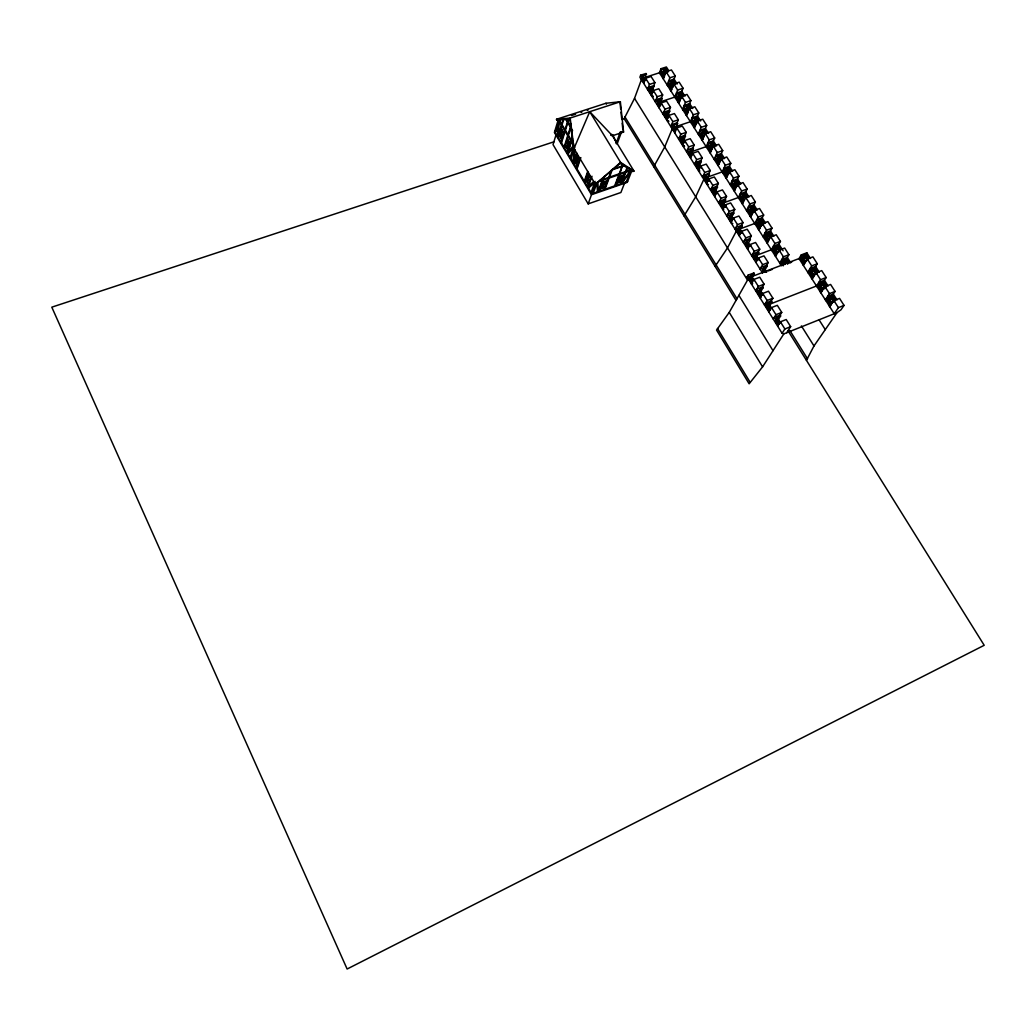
<?xml version="1.0" encoding="UTF-8"?>
<svg xmlns="http://www.w3.org/2000/svg" width="1036" height="1036" viewBox="0 0 1036 1036"><rect width="100%" height="100%" fill="white"/><g stroke="black" fill="none" stroke-linecap="round" stroke-linejoin="round"><path stroke-width="1.5" d="M668 72.093L665.889 68.777L661.473 69.451L659.906 73.53L662.988 71.652L664.426 73.919M775.148 320.642L777.557 324.864M557.51 136.195L558.521 122.559M558.262 135.237L559.285 121.562M572.986 162.186L574.151 148.679M573.776 161.266L574.812 149.236M822.157 282.18L819.839 285.742C821.949 283.747 825.562 286.053 824.669 288.798L826.43 286.13L825.278 283.32L822.701 282.025L819.359 283.268L817.054 286.83L820.421 284.848L823.231 289.329M826.43 286.13L822.688 288.461L820.357 292.01M817.443 272.882C818.323 269.205 813.26 266.64 810.553 269.477L808.287 273.077L811.641 271.108L814.4 275.498M769.916 310.23L765.513 303.172L771.276 300.932L771.82 301.813C766.808 301.411 767.223 307.433 771.056 308.327M780.6 250.311C781.507 246.736 776.547 244.302 773.918 247.008L771.859 250.595L775.109 248.666L777.466 252.395M755.568 210.852C756.474 207.304 751.54 204.973 748.95 207.589L747.008 211.292L750.219 209.376L752.537 213.027M555.425 132.712L558.987 121.057M556.086 134.641L553.03 144.613L588.189 203.872L620.901 192.502L624.617 182.932M739.147 184.978C740.067 181.455 735.146 179.189 732.582 181.74L730.704 185.509L733.889 183.605L736.182 187.205M557.808 136.713L561.395 125.084M561.693 124.1L563.157 119.373L569.01 118.829L565.41 130.316M558.171 137.322L561.758 125.693M562.069 124.721L563.739 119.308M560.359 136.61L561.188 133.955L559.893 131.779M562.159 130.808L561.331 133.489L560.036 131.313M560.709 137.205L561.538 134.538L562.846 136.726M562.522 131.404L561.68 134.084L562.988 136.26M561.111 142.256L564.737 130.666M565.047 129.681L568.427 118.881M561.473 142.864L565.112 131.287M564.05 147.19L567.715 135.638M568.026 134.667L571.302 124.359M564.426 147.811L568.091 136.273M568.401 135.289L570.953 127.234M566.627 147.125L567.482 144.483L566.174 142.295M568.479 141.362L567.624 144.03L566.316 141.841M566.99 147.721L567.832 145.079L569.14 147.267M568.829 141.971L567.987 144.626L569.295 146.814M714.918 146.788C715.85 143.305 710.942 141.129 708.417 143.577L706.656 147.462L709.802 145.558L712.043 149.093M707.446 181.779L703.418 175.343L708.922 173.413L709.427 174.216C704.26 173.595 705.231 180.057 709.181 180.122M567.378 152.758L571.082 141.259M571.393 140.287L572.248 137.62M567.741 153.38L571.458 141.88M571.768 140.922L572.519 138.578M699.404 168.933L695.389 162.535L700.893 160.632L701.385 161.435C696.244 160.787 697.189 167.223 701.126 167.301M570.15 157.42L573.892 145.959M570.888 158.663L574.643 147.203L573.426 147.617L569.865 119.036L557.031 120.202L556.487 119.295L605.93 103.276L620.37 101.735L623.568 132.038L612.431 135.742L589.73 111.694L573.97 148.536L570.176 118.039L620.37 101.735M573.296 162.704L576.586 152.758M573.672 163.325L576.663 154.312L579.668 159.337L576.638 168.324M575.925 162.704L576.793 160.088L575.472 157.886M577.816 157.006L576.948 159.635L575.627 157.42M576.275 163.299L577.156 160.684L578.464 162.898M578.179 157.601L577.298 160.23L578.619 162.445M577.013 168.946L580.846 157.576M675.55 130.899L671.626 124.631L677.104 122.792L677.583 123.569C672.493 122.883 673.374 129.241 677.285 129.306M584.304 181.171L587.723 171.354M584.68 181.805L587.775 172.908L590.805 177.985L587.684 186.843M659.906 105.944L656.034 99.754L661.486 97.967L661.978 98.744C656.915 98.006 657.743 104.325 661.641 104.39M586.972 181.235L587.878 178.658L586.544 176.431M588.94 175.615L588.034 178.205L586.713 175.978M587.334 181.844L588.241 179.267L589.575 181.494M589.316 176.224L588.396 178.814L589.73 181.041M588.059 187.477L592.022 176.262M610.683 135.224L611.033 134.253M591.064 192.528L595.078 181.365M611.745 135.638L612.677 134.563L616.381 142.683M588.189 203.872L595.337 184.032M593.214 193.318L596.943 182.996L597.474 191.841M641.867 78.412L634.524 98.355L624.164 118.674L736.078 300.453M598.07 191.634L602.149 180.471M646.568 74.229L643.045 75.654L643.356 77.998L645.052 78.296L646.088 73.465L640.636 75.201L639.885 77.247L762.625 273.167M620.37 131.779L616.07 143.525L617.43 143.072L616.679 141.841M598.756 191.401L602.848 180.238M603.198 179.293L604.299 176.275M617.08 144.017L621.652 131.585M602.214 187.788L603.159 185.224L600.712 186.066M604.273 182.206L603.328 184.784L600.88 185.625M643.835 75.097L642.708 78.153L644.068 77.713L645.506 80.005M602.874 187.555L603.82 185.004L606.267 184.162M604.946 181.973L603.988 184.55L606.436 183.709M644.068 77.713L643.693 78.736L646.192 79.785M604.286 189.484L608.443 178.321M608.792 177.376L611.512 170.046M643.719 83.346L645.609 78.244L651.074 76.496L654.933 82.621L652.227 89.718L652.706 90.482L653.768 85.677L648.316 87.438L652.162 93.59M604.985 189.251L609.142 178.075M609.492 177.13L612.393 169.334L622.209 165.98M654.933 82.621L649.455 84.395L647.552 89.472L649.507 90.598M573.426 147.617L595.389 184.33L620.175 163.351L620.551 162.38L589.73 111.694M649.883 90.119L651.061 87.529L654.247 86.441M651.514 87.322L650.362 90.365L651.722 89.925L653.172 92.217M614.62 185.923L618.88 174.734M619.23 173.789L622.843 164.297L619.929 173.556M651.346 90.922L651.722 89.925M615.306 185.677L619.567 174.501M650.984 94.172L651.061 87.529M644.573 77.545L659.427 72.779L660.994 68.7L666.381 66.977L668.686 70.603M660.437 100.647L662.677 94.936L658.792 88.772L653.327 90.546L651.398 95.61L653.34 96.724L652.486 95.713M618.79 182.077L619.774 179.513L617.339 180.342M620.927 176.483L619.942 179.06L617.521 179.901M619.45 181.844L620.434 179.28L622.856 178.451M621.6 176.249L620.603 178.827L623.024 177.998M664.167 68.596L662.6 72.662L664.711 71.834L666.485 72.883M663.247 72.196L664.685 68.48M620.797 183.786L625.109 172.598M625.472 171.652L627.22 167.12M663.972 71.911L665.267 68.544M621.483 183.553L625.809 172.352M626.171 171.419L627.699 167.444L630.03 168.946M664.711 71.834L665.889 68.777M665.41 71.989L666.511 69.153M663.26 78.827L666.018 71.691L671.432 69.956L675.304 76.042L673.788 79.863M666.018 72.352L667.054 69.658M655.257 101.761L657.212 96.724L662.677 94.936M626.275 181.896L630.639 170.694M657.588 102.409L658.456 100.207M657.834 102.279L658.779 99.844M659.246 99.637L658.067 102.642L659.427 102.201L660.877 104.507M612.431 135.742L633.98 171.082L632.789 171.484L632.025 170.228L627.272 182.349L591.491 194.716L554.402 132.453L558.249 119.813L559.09 119.736L573.737 144.224M658.197 105.827L658.766 102.59M659.427 102.201L659.038 103.199L660.398 102.745L661.978 98.744M667.093 84.9L669.891 77.791L675.304 76.042M675.718 84.266L673.607 80.912L669.165 81.611L667.572 85.651L670.668 83.774L672.843 87.205M659.116 107.951L661.097 102.927L666.575 101.127L670.486 107.343L667.663 114.323L668.142 115.1L666.783 115.553L667.184 114.556L668.647 116.887M670.266 84.784L671.872 80.743M672.39 80.627L670.927 84.304L673.711 84.473M671.652 84.033L672.973 80.691M672.39 83.955L673.607 80.912M670.46 90.223L672.066 86.195L672.558 86.959M673.102 84.11L674.216 81.3M670.952 90.987L674.773 81.805M674.19 85.017L675.226 82.401M670.486 107.343L665.008 109.156L663.001 114.141L664.944 115.229M665.591 114.646L666.562 112.238L669.761 111.124L669.269 110.347L663.804 112.147L667.702 118.376M667.029 112.017L665.824 115.009L667.184 114.556M677.661 90.054L673.763 83.916L679.176 82.155L683.074 88.28L677.661 90.054L674.812 97.099L659.919 101.981L661.551 104.584M668.142 115.1L669.761 111.124M683.488 95.921L680.73 92.903L676.922 93.849L675.291 97.863L678.399 95.972L680.574 99.417M676.612 123.97L678.334 119.813L674.41 113.572L668.919 115.384L666.899 120.37L668.829 121.432L668.337 120.655M679.629 92.968L677.984 96.983L680.833 96.322L682.232 97.915M678.645 96.503L680.134 92.852M679.383 96.218L680.73 92.903M681.015 93.331L683.074 88.28M680.121 96.154L681.364 93.136M682.543 97.565L679.836 98.459L678.204 102.46L679.551 102.007M680.833 96.322L681.973 93.525M678.684 103.224L681.558 96.206L686.985 94.431L690.908 100.596L689.328 104.338M681.442 96.685L682.53 94.043M681.921 97.229L682.996 94.639M653.729 166.692L664.736 146.944L672.727 127.661M670.81 126.599L672.856 121.652L678.334 119.813M673.154 127.247L674.06 125.071M673.4 127.091L674.384 124.708M674.85 124.488L673.62 127.454L674.993 126.988L676.456 129.332M673.776 130.691L674.384 127.493M674.993 126.988L674.578 127.972L675.938 127.519L677.583 123.569M682.569 109.376L685.482 102.383L690.908 100.596M691.31 108.236L688.539 105.206L684.718 106.164L683.061 110.14L686.169 108.249L688.37 111.72M674.734 132.867L676.793 127.933L682.284 126.081L686.246 132.375L683.294 139.238M687.425 105.271L685.754 109.246L687.904 108.43L689.717 109.518L690.805 106.941M686.415 108.767L687.943 105.154M687.153 108.495L688.539 105.206M687.904 108.43L689.16 105.439M688.616 108.599L689.782 105.827M686.467 115.54L690.339 106.345M686.246 132.375L680.743 134.227L678.658 139.148L680.574 140.171M681.015 139.782L682.271 137.257L685.469 136.117L684.977 135.327L679.499 137.179L683.449 143.486M682.737 137.037L681.481 139.977L682.841 139.51L684.317 141.867M682.841 139.51L682.426 140.482L683.786 140.028L685.469 136.117M693.356 114.802L689.406 108.586L694.832 106.773L698.782 112.989L693.356 114.802L690.377 121.73L675.459 126.742L677.117 129.383M682.141 143.913L682.271 137.257M699.183 120.629L696.386 117.586L692.566 118.557L690.87 122.507L694.003 120.616L696.205 124.1M691.763 150.531L694.198 145.014L690.209 138.682L684.718 140.546L682.607 145.441L684.511 146.452L684.019 145.662M695.273 117.651L693.576 121.6L696.451 120.953L697.875 122.585M694.237 121.121L695.791 117.534M694.975 120.849L696.386 117.586M697.176 116.705L698.782 112.989M695.739 120.785L697.021 117.819M696.451 120.953L697.642 118.208M698.238 122.313L695.519 123.219L693.822 127.156L695.169 126.703M697.073 121.329L698.199 118.726M694.301 127.933L697.306 121.031L702.745 119.205L706.707 125.447L705.076 129.137M697.565 121.885L698.665 119.334M686.57 151.761L688.694 146.892L694.198 145.014M690.598 157.161L688.746 154.597L690.662 149.676L693.408 148.731L692.903 147.941L687.412 149.819L691.4 156.164M689.108 155.219L690.662 149.676M698.238 134.162L701.281 127.286L706.707 125.447M692.242 154.481L690.753 152.111L690.326 153.082L691.685 152.603L693.408 148.731M707.096 133.113L704.299 130.044L700.465 131.028L698.743 134.939L701.877 133.048L704.104 136.558M690.546 158.107L692.695 153.263L698.199 151.36L702.201 157.731L699.753 163.131M703.185 130.109L701.437 134.02L703.612 133.23L705.451 134.33L706.591 131.805M702.11 133.553L703.703 129.992M702.861 133.281L704.299 130.044M703.612 133.23L704.933 130.277M704.338 133.398L705.555 130.678M704.959 133.773L706.112 131.196M702.188 140.404L705.257 133.566L710.696 131.714L714.698 138.008L713.014 141.66M694.521 164.465L696.697 159.635L702.201 157.731M696.891 165.1L697.85 162.989M697.124 164.931L698.173 162.6M698.64 162.38L697.332 165.268L698.704 164.789L700.207 167.184M714.698 138.008L709.246 139.86L706.151 146.672L691.193 151.813L692.877 154.493M701.385 161.435L699.637 165.268L698.264 165.747M711.136 142.644L709.362 146.529L711.551 145.739L713.39 146.853L714.555 144.354M698.523 170.849L700.725 166.045L706.228 164.128L710.269 170.539L708.391 174.553M710.036 146.063L711.654 142.528M710.787 145.791L712.25 142.592M711.551 145.739L712.885 142.826M712.276 145.908L713.506 143.214M709.634 152.175L711.408 148.316L711.913 149.106M712.897 146.296L714.076 143.732M710.126 152.965L713.26 146.18L718.699 144.315L722.727 150.634L720.447 155.465M684.032 215.915L695.713 196.788L704.402 178.179M702.537 177.247L704.752 172.468L710.269 170.539M704.907 177.881L705.879 175.783M707.096 183.204L704.48 179.565L706.215 175.395M706.669 175.175L704.48 179.565M714.115 159.272L717.275 152.525L722.727 150.634M723.102 158.922L720.901 155.439L716.42 156.216L714.62 160.062L717.78 158.158L719.282 160.528M708.974 181.158L706.707 177.557L706.267 178.503L707.64 178.024L709.427 174.216M719.139 155.27L717.326 159.117L720.266 158.508L721.703 160.179M706.578 182.686L707.925 179.837M718.013 158.65L719.657 155.154M717.339 193.473L715.19 190.041L718.375 183.424L714.322 176.975L708.792 178.917L706.552 183.67L708.417 184.589M718.764 158.378L720.253 155.206M719.528 158.34L720.901 155.439M720.266 158.508L721.522 155.84M722.157 160.023L719.437 160.981L717.624 164.815L718.971 164.335M720.901 158.897L722.092 156.358M718.116 165.605L721.302 158.884L726.767 156.98L730.807 163.351L729.059 166.938M721.393 159.466L722.571 156.98M718.375 183.424L712.859 185.379L710.592 190.119L712.444 191.025M713.195 190.572L714.296 188.28L717.508 187.089L717.003 186.273L711.499 188.228L715.552 194.703M730.807 163.351L725.355 165.255L722.131 171.95L707.135 177.221L709.142 180.419M714.918 193.305L713.403 190.883L714.762 188.06M713.157 193.615L714.296 188.28M731.183 171.639L728.955 168.143L724.475 168.933L722.636 172.74L725.809 170.836L728.075 174.424M715.837 193.758L714.322 191.336L714.775 190.404L716.29 192.813M717.508 187.089L715.695 190.857L714.322 191.336M725.355 171.795L727.194 167.974M727.712 167.858L726.042 171.328L728.943 171.587L729.875 173.672M714.646 196.581L716.938 191.867L722.455 189.912L726.547 196.4L724.591 200.336M726.793 171.057L728.321 167.91M727.57 171.018L728.955 168.143M728.295 171.186L729.59 168.544M730.238 172.766L727.505 173.724L725.653 177.519L727.013 177.039L723.996 172.261M728.943 171.587L730.16 169.075M726.158 178.321L729.409 171.665L734.874 169.736L738.953 176.146L737.166 179.707M729.435 172.157L730.639 169.697M729.758 172.87L730.976 170.357M726.547 196.4L721.017 198.381L718.712 203.069L720.538 203.95M730.199 184.706L733.488 178.075L738.953 176.146M721.315 203.509L722.429 201.256L725.653 200.039L725.148 199.223L719.632 201.204L723.711 207.718M722.895 201.023L721.509 203.82L722.882 203.328L725.174 206.98M722.882 203.328L722.429 204.26L723.801 203.768L725.653 200.039M735.301 180.769L733.423 184.537L736.389 183.955L737.852 185.651M734.11 184.071L735.832 180.64M734.874 183.812L736.428 180.691M722.791 209.583L725.122 204.921L730.652 202.926L734.77 209.466L732.076 214.724M735.651 183.773L737.075 180.937M736.389 183.955L737.71 181.326M738.357 185.586L735.638 186.558L733.747 190.313L735.107 189.834L732.063 185.03M737.036 184.356L738.279 181.857M734.252 191.116L737.567 184.525L743.032 182.582L747.137 189.031L744.716 193.732M737.528 184.926L738.759 182.491M806.448 360.347L813.985 345.972L837.01 312.626L841.012 309.777L844.042 305.4L839.548 298.394L833.928 300.621L838.422 307.64L834.213 313.74L799.028 258.573L801.255 254.921L806.837 252.797L810.476 258.482M726.871 216.11L729.227 211.474L734.77 209.466M747.137 189.031L741.672 190.987L738.318 197.552L723.283 202.952L725.744 206.863M747.487 197.345L745.234 193.797L740.74 194.613L738.836 198.355L742.035 196.439L744.327 200.077M731.934 220.823L727.816 214.258L733.333 212.25L733.851 213.066L731.092 214.076L729.681 216.848L731.053 216.343L732.594 218.803M731.053 216.343L730.574 217.262L731.96 216.77L733.851 213.066M743.472 193.641L741.556 197.371L744.534 196.801L746.011 198.511L747.28 196.05M742.242 196.918L743.99 193.512M730.963 221.6L730.432 220.979L731.753 218.428L730.134 215.229L731.092 214.076M743.006 196.646L744.599 193.564M743.796 196.62L745.234 193.797M741.012 226.457L743.045 222.611L738.901 216.032L733.358 218.039L730.976 222.662L732.789 223.491M744.534 196.801L745.868 194.198M741.893 203.198L743.809 199.469L744.327 200.285M745.182 197.203L746.451 194.742M742.398 204.001L746.93 195.364M715.112 266.394L727.505 247.915L736.894 230.044M735.094 229.228L737.502 224.644L743.045 222.611M746.49 210.476L749.909 203.975L755.386 201.994L751.255 195.506L745.778 197.475L749.909 203.975M740.196 234.006L736.052 227.402L741.582 225.369L742.1 226.198L739.341 227.208L737.891 229.953L739.277 229.448L741.595 233.152M739.199 234.745L737.684 232.763L739.277 229.448M751.683 206.591L749.727 210.295L752.732 209.725L754.337 212.263L755.71 209.699M750.427 209.829L752.214 206.462M742.1 226.198L740.17 229.85L738.785 230.355M751.191 209.57L752.809 206.514M753.535 205.491L755.386 201.994M751.981 209.544L753.457 206.76M752.732 209.725L754.091 207.161M739.225 235.832L741.659 231.261L747.202 229.215L751.372 235.845L749.3 239.653M754.778 211.474L752.045 212.471L750.09 216.161L751.45 215.656L748.368 210.787M753.379 210.14L754.674 207.692M750.595 216.977L755.166 208.327M754.208 211.448L755.516 209.013M743.369 242.45L745.829 237.904L751.372 235.845M758.197 217.055L754.04 210.502L759.53 208.508L763.674 215.048L758.197 217.055L754.726 223.491L739.652 229.034L742.139 232.996M763.532 224.32C765.5 220.927 759.828 217.677 757.225 220.642L755.231 224.307L758.456 222.39L760.787 226.068M748.523 247.28L744.353 240.637L749.883 238.578L750.401 239.407L747.642 240.43L746.166 243.149L747.552 242.631L749.883 246.361M759.958 219.632L757.963 223.297L760.981 222.753L762.6 225.291L763.998 222.753M758.663 222.844L760.476 219.502M759.44 222.585L761.084 219.554M750.401 239.407L748.432 243.02L747.06 243.538M761.162 219.658L763.674 215.048M760.23 222.546L761.732 219.8M760.981 222.753L762.379 220.202M747.526 249.08L750.012 244.561L755.555 242.489L759.764 249.171L757.64 252.939M758.339 229.202L760.333 225.563L763.066 224.553M761.641 223.154L762.962 220.746M762.146 223.75L763.441 221.38M758.857 230.031L762.366 223.621L767.844 221.6L772.04 228.179L770.111 231.598M762.47 224.475L763.804 222.067M751.709 255.75L754.208 251.256L759.764 249.171M763.001 236.584L766.549 230.212L772.04 228.179M772.351 236.532L770.059 232.919L765.539 233.786L763.519 237.412L766.757 235.483L769.1 239.186M756.902 260.645L752.706 253.949L758.235 251.865L758.766 252.706L755.995 253.742L754.493 256.436L755.879 255.905L758.222 259.66M768.285 232.763L766.251 236.389L769.282 235.845L770.784 237.594L772.144 235.211M755.879 255.905L755.373 256.798L756.759 256.281L758.766 252.706M766.951 235.923L768.803 232.634M767.728 235.677L769.411 232.686M768.531 235.651L770.059 232.919M769.282 235.845L770.706 233.333M748.134 279.047L729.24 312.38L716.562 330.083L749.132 383.799L762.587 366.848L783.863 333.864L837.01 312.626M783.863 333.864L782.089 333.294L747.06 276.975L748.083 275.162L753.832 272.973L754.363 273.841L752.304 277.467L750.88 278.011L751.385 277.104L753.004 279.707M766.64 242.346L768.673 238.733L769.204 239.562M769.942 236.26L771.289 233.877M755.892 262.432L758.417 257.951L763.972 255.866L768.194 262.574L766.044 266.304M767.158 243.162L771.781 234.512M749.546 277.596L751.009 275.188L754.363 273.841M751.501 274.941L749.96 277.648L751.385 277.104M752.447 275.395L753.832 272.973M751.385 283.929L753.975 279.409L759.738 277.208L764.115 284.201L761.9 287.969M760.087 269.127L762.638 264.685L768.194 262.574M774.954 243.473L770.745 236.83L776.236 234.784L780.445 241.414L774.954 243.473L771.341 249.767L756.228 255.452L759.103 260.023M764.451 272.326L762.872 269.8L764.413 267.146L767.184 266.097L766.653 265.255L761.11 267.366L763.636 271.406M776.663 245.972L774.591 249.559L777.647 249.041L779.279 251.619M775.304 249.106L777.181 245.843M765.837 271.795L764.257 269.269L763.752 270.163L765.125 269.632L767.184 266.097M776.081 248.86L777.79 245.895M778.489 244.794L780.445 241.414M776.883 248.834L778.45 246.128M777.647 249.041L779.098 246.542M778.308 249.456L779.681 247.086M779.823 250.958L777.078 251.994L774.993 255.568L776.365 255.05L773.219 250.077M778.826 250.052L780.173 247.733M775.524 256.397L779.176 250.129L784.666 248.057L788.914 254.726L786.92 258.068M755.723 290.909L758.352 286.415L764.115 284.201M779.163 250.79L780.535 248.433M761.136 296.128L756.772 289.122L762.522 286.907L763.066 287.775L760.191 288.889L758.624 291.569L760.048 291.012L762.496 294.949M760.048 291.012L759.53 291.906L760.955 291.349L763.066 287.775M779.72 263.04L783.41 256.811L788.914 254.726M760.087 297.915L762.729 293.447L768.492 291.22L772.895 298.251L770.642 301.981M789.186 262.445L786.233 259.194L782.348 260.321L780.25 263.869L783.514 261.94L785.094 264.439M785.094 259.285L782.983 262.833L785.301 262.108L787.256 263.338L788.629 261.046M783.695 262.367L785.625 259.142M784.485 262.121L786.233 259.194M785.301 262.108L786.894 259.44M786.065 262.315L787.541 259.842M786.725 262.73L788.124 260.399M787.58 264.076L788.992 261.745M772.895 298.251L767.132 300.505L764.451 304.947L766.264 305.581M766.951 305.555L768.129 303.613M767.171 305.322L768.945 302.926M770.421 307.653L768.777 305.024L768.246 305.905L769.67 305.348L771.82 301.813M808.339 259.596C810.307 256.073 804.506 252.654 801.799 255.775L799.572 259.427L802.913 257.446L805.62 261.758M768.841 311.991L771.535 307.588L777.311 305.322L781.74 312.419L779.435 316.097M804.596 254.714L802.356 258.365L805.516 257.822L807.212 260.476M803.094 257.886L805.127 254.571M803.897 257.64L806.837 252.797M804.739 257.614L806.422 254.869M805.516 257.822L807.083 255.296M806.215 258.262L807.692 255.853M802.835 264.53L805.076 260.904L807.873 259.829M806.746 258.87L808.197 256.514M803.379 265.384L807.316 259.013L812.91 256.876L817.313 263.74L812.625 271.29L811.071 272.002L813.351 268.402M807.096 259.635L808.572 257.239M773.245 319.075L775.964 314.685L781.74 312.419M778.761 324.436L774.332 317.327L780.095 315.048L780.639 315.941L777.764 317.068L776.132 319.697L777.57 319.127L780.043 323.102M777.57 319.127L777.013 319.994L778.45 319.425L780.639 315.941M775.977 322.792L777.388 320.538L776.78 318.35L777.764 317.068M807.73 272.222L811.706 265.889L817.313 263.74M811.81 271.536L813.882 268.259M777.66 326.172L780.406 321.82L786.194 319.528L790.649 326.664L786.738 332.711M812.625 271.29L815.177 268.557M813.467 271.264L814.257 271.484L815.85 268.971M817.559 271.652L815.967 274.151L814.943 271.911L816.459 269.541M815.487 272.546L816.977 270.215M812.107 279.085L817.352 270.927M782.089 333.294L784.874 328.969L790.649 326.664M820.551 279.707L816.122 272.792L821.729 270.616L826.158 277.531L820.551 279.707L816.497 285.975L769.126 304.467L771.639 308.495M820.59 285.276L822.701 282.025M821.406 285.029L823.322 282.077M823.97 280.885L826.158 277.531M822.247 285.017L823.996 282.336M823.05 285.237L824.669 282.75M823.75 285.677L825.278 283.32M824.293 286.299L825.796 283.993M820.9 292.877L826.184 284.719M824.773 287.917L826.391 285.457M825.329 299.805L829.447 293.628L835.068 291.414L830.613 284.46L824.993 286.661L829.447 293.628M834.848 301.023C836.803 297.461 830.989 293.926 828.23 297.151L825.886 300.673L829.266 298.692L832.141 303.263M831.04 296.05L828.67 299.572L831.895 299.08L833.63 301.787L835.288 299.339M829.422 299.106L831.571 295.907M832.089 295.843L835.068 291.414M830.25 298.86L832.206 295.959M831.092 298.847L832.879 296.205M831.895 299.08L833.553 296.633M832.607 299.521L834.174 297.202M833.151 300.155L834.692 297.876M829.758 306.76L835.068 298.614M621.807 182.724L630.276 170.823M621.846 183.424L630.315 171.536M751.009 275.188L751.087 278.321L753.56 280.251M568.207 151.929L573.581 145.441L558.249 119.813L557.031 120.202M568.052 153.898L573.4 147.436M722.429 201.256C720.849 203.25 723.659 206.591 725.964 205.905M666.562 112.238L666.549 114.996L668.829 116.744M588.552 186.066L593.667 181.598M595.389 184.33L620.551 162.38L633.98 171.082M588.435 188.125L594.56 182.802M757.795 292.385L757.769 293.305M753.703 257.239L753.664 258.068M745.389 243.965L746.438 246.672M737.114 230.769L737.684 232.763M817.119 273.31L813.843 274.631L811.564 278.231L812.962 277.687L809.673 272.546M760.191 288.889C757.692 290.43 760.528 294.405 762.923 294.289M764.413 267.146L763.674 269.71L765.772 272.041M755.995 253.742C753.573 255.206 756.332 259.013 758.611 258.896M747.642 240.43C745.091 241.971 748.329 246.283 750.763 245.415M728.904 217.664L728.839 218.428M739.341 227.208C736.777 228.736 740.015 233.022 742.449 232.155M838.422 307.64L844.042 305.4M834.381 301.282L831.571 302.395L829.201 305.892L830.6 305.335L827.285 300.129M767.339 305.581L768.777 305.024M768.272 270.914L772.442 269.321M787.658 263.507L791.789 261.94M762.872 269.8L764.257 269.269M799.028 258.573L751.76 276.599L754.247 280.575M713.403 190.883L714.775 190.404M705.335 178.037L706.707 177.557M599.766 188.63L605.322 186.713M616.368 182.906L621.872 181.015M599.598 189.096L605.154 187.179M616.187 183.372L621.691 181.468M627.635 181.417L591.815 193.797L554.7 131.494L556.073 131.041M599.948 180.406L631.196 169.697M597.241 182.155L632.025 170.228M601.994 182.582L607.562 180.665M618.673 176.845L624.203 174.942M690.753 152.111L689.38 152.577L690.87 154.96M601.812 183.048L607.394 181.132M618.492 177.311L624.022 175.421M622.908 165.747L624.76 165.527L622.727 166.226M612.211 169.813L622.027 166.459M554.092 141.751L51.8 307.174L347.125 969.023L984.2 645.298L787.93 330.665M621.73 119.464L624.734 118.48M571.458 115.527L575.602 114.193M581.131 112.393L581.818 112.173M587.321 110.386L588.008 110.166M664.128 77.635L662.781 78.076L664.348 74.009L664.827 74.76M781.092 322.403L779.202 322.248L777.388 320.538M734.174 218.984L731.753 218.428M672.895 128.296L673.335 130.031M657.355 103.496L657.756 105.18M556.487 119.295L570.176 118.039M717.275 193.046L713.985 190.494M685.172 141.893L682.737 140.676M653.302 91.984L651.489 90.857M692.514 154.493L690.209 152.719M747.06 276.975L748.911 277.687M752.68 283.76L749.093 279.37M699.896 171.005L699.067 170.396M814.257 271.484L814.943 271.911M620.175 163.351L632.789 171.484M760.994 297.526L759.466 296.037M748.445 248.834L746.956 247.358M723.737 209.427L720.667 205.387M769.282 311.227L767.663 309.375M643.835 82.543L642.035 80.044M666.459 118.881L664.944 116.459M713.61 194.289L714.128 194.962M730.432 220.979L729.085 218.984M650.478 93.512L649.481 91.777M681.636 143.253L680.613 141.466M697.526 168.596L696.373 166.382M754.778 259.997L753.936 258.637M758.922 295.325L758.041 293.913M819.256 272.183L815.591 266.459L809.997 268.622L810.553 269.477M828.101 285.988L824.41 280.225L818.803 282.401L819.359 283.268M836.997 299.883L833.281 294.082L827.673 296.283L828.23 297.151M807.316 259.013L811.706 265.889M801.255 254.921L801.799 255.775M828.424 299.184L831.001 303.211M801.514 257.977L804.778 263.092M810.243 271.639L813.532 276.793M819.023 285.392L822.338 290.585M827.868 299.249L831.196 304.467M800.957 258.896L804.221 263.999M818.453 286.286L821.755 291.466M677.181 83.981L674.086 79.099L668.686 80.847L669.165 81.611M684.951 96.218L681.843 91.31L676.43 93.085L676.922 93.849M692.773 108.534L689.639 103.6L684.226 105.387L684.718 106.164M700.647 120.94L697.487 115.967L692.074 117.78L692.566 118.557M708.572 133.411L705.399 128.412L699.973 130.251L700.465 131.028M716.549 145.972L713.351 140.935L707.925 142.8L708.417 143.577M724.578 158.612L721.354 153.535L715.915 155.426L716.42 156.216M732.646 171.328L729.409 166.226L723.97 168.143L724.475 168.933M740.779 184.136L737.515 178.995L732.076 180.937L732.582 181.74M748.963 197.021L745.687 191.854L740.222 193.81L740.74 194.613M757.199 209.997L753.897 204.791L748.432 206.773L748.95 207.589M765.5 223.051L762.172 217.819L756.707 219.826L757.225 220.642M773.84 236.195L770.499 230.924L765.021 232.958L765.539 233.786M783.087 250.751L778.878 244.12L773.4 246.179L773.918 247.008M790.701 262.743L787.308 257.407L781.817 259.492L782.348 260.321M666.018 71.691L669.891 77.791M681.558 96.206L685.482 102.383M697.306 121.031L701.281 127.286M705.257 133.566L709.246 139.86M713.26 146.18L717.275 152.525M721.302 158.884L725.355 165.255M729.409 171.665L733.488 178.075M737.567 184.525L741.672 190.987M762.366 223.621L766.549 230.212M779.176 250.129L783.41 256.811M660.994 68.7L661.473 69.451M679.836 98.459L680.328 99.223M688.15 111.577L687.658 110.8L685.987 114.763L687.334 114.323L684.407 109.699M695.519 123.219L696.011 124.009M703.936 136.506L703.444 135.729L701.696 139.627L703.055 139.161L700.09 134.486M719.437 160.981L719.942 161.771M727.505 173.724L728.01 174.527M735.638 186.558L736.143 187.361M752.045 212.471L752.563 213.286M760.333 225.563L760.851 226.379M777.078 251.994L777.596 252.823M819.256 320.124L825.278 329.629M661.641 72.08L664.516 76.625M669.321 84.214L671.496 87.633M677.052 96.413L679.953 101.01M684.822 108.702L687.749 113.325M692.644 121.07L695.596 125.719M700.517 133.502L702.745 137.024M708.443 146.024L711.434 150.751L710.994 151.709L708.002 146.995M716.42 158.637L719.424 163.377M724.449 171.316L727.479 176.094M732.53 184.084L734.822 187.697M740.662 196.931L742.967 200.57M748.86 209.868L751.942 214.737M757.096 222.882L760.204 227.791M765.397 235.988L768.518 240.935M773.737 249.184L776.093 252.913M782.141 262.471L783.734 264.97M661.253 73.103L663.403 76.496M668.919 85.224L671.807 89.782M676.637 97.423L678.826 100.868M692.229 122.054L694.431 125.537M715.98 159.596L718.22 163.144M740.196 197.863L743.252 202.706M756.604 223.802L759.699 228.697M764.879 236.894L768 241.828M781.623 263.351L783.203 265.851M659.427 72.779L781.442 265.747M801.398 325.926L813.985 345.972M645.609 78.244L649.455 84.395M653.327 90.546L657.212 96.724M661.097 102.927L665.008 109.156M668.919 115.384L672.856 121.652M676.793 127.933L680.743 134.227M684.718 140.546L688.694 146.892M692.695 153.263L696.697 159.635M700.725 166.045L704.752 172.468M708.792 178.917L712.859 185.379M716.938 191.867L721.017 198.381M725.122 204.921L729.227 211.474M733.358 218.039L737.502 224.644M741.659 231.261L745.829 237.904M750.012 244.561L754.208 251.256M758.417 257.951L762.638 264.685M682.905 138.617L685.392 142.579M698.743 163.856L701.255 167.858M731.442 215.954L733.488 219.218M747.914 242.204L750.427 246.205M764.607 268.79L766.705 272.144M640.636 75.201L644.47 81.313M705.645 180.186L707.161 182.582M789.808 330.432L807.523 358.806M753.975 279.409L758.352 286.415M762.729 293.447L767.132 300.505M771.535 307.588L775.964 314.685M780.406 321.82L784.874 328.969M760.411 290.481L763.402 295.286M777.518 317.922L780.872 323.297M748.083 275.162L752.421 282.129M757.549 291.582L758.093 292.463M634.524 98.355L747.565 280.212M738.888 295.377L773.011 350.686M624.85 116.77L737.01 298.808M605.93 103.276L606.487 104.17M623.012 131.132L623.568 132.038M729.24 312.38L762.587 366.848M717.469 328.477L750.116 382.271M566.07 119.101L567.573 121.6M567.948 122.222L570.577 126.612M565.643 119.14L567.417 122.093M567.793 122.727L570.422 127.104M570.797 127.739L572.584 130.704M595.842 182.634L596.606 183.916M561.007 128.14L563.972 133.1M567.314 138.694L570.305 143.68M560.865 128.632L563.817 133.579M567.158 139.174L570.15 144.159M576.495 154.791L579.5 159.816M587.606 173.388L590.649 178.451M559.064 134.447L562.004 139.381M565.332 144.949L568.285 149.909M574.604 160.502L577.596 165.501M585.651 179.008L588.655 184.058M558.922 134.926L561.862 139.86M565.177 145.428L568.142 150.388M574.449 160.968L577.428 165.98M585.482 179.474L588.5 184.525M767.171 308.65L766.498 307.342M712.794 192.981L712.431 192.036M688.746 154.597L688.422 153.691M620.007 102.745L620.681 109.052M621.004 112.199L621.678 118.518M622.183 123.245L622.843 129.552M597.85 181.947L598.368 190.818"/></g></svg>
